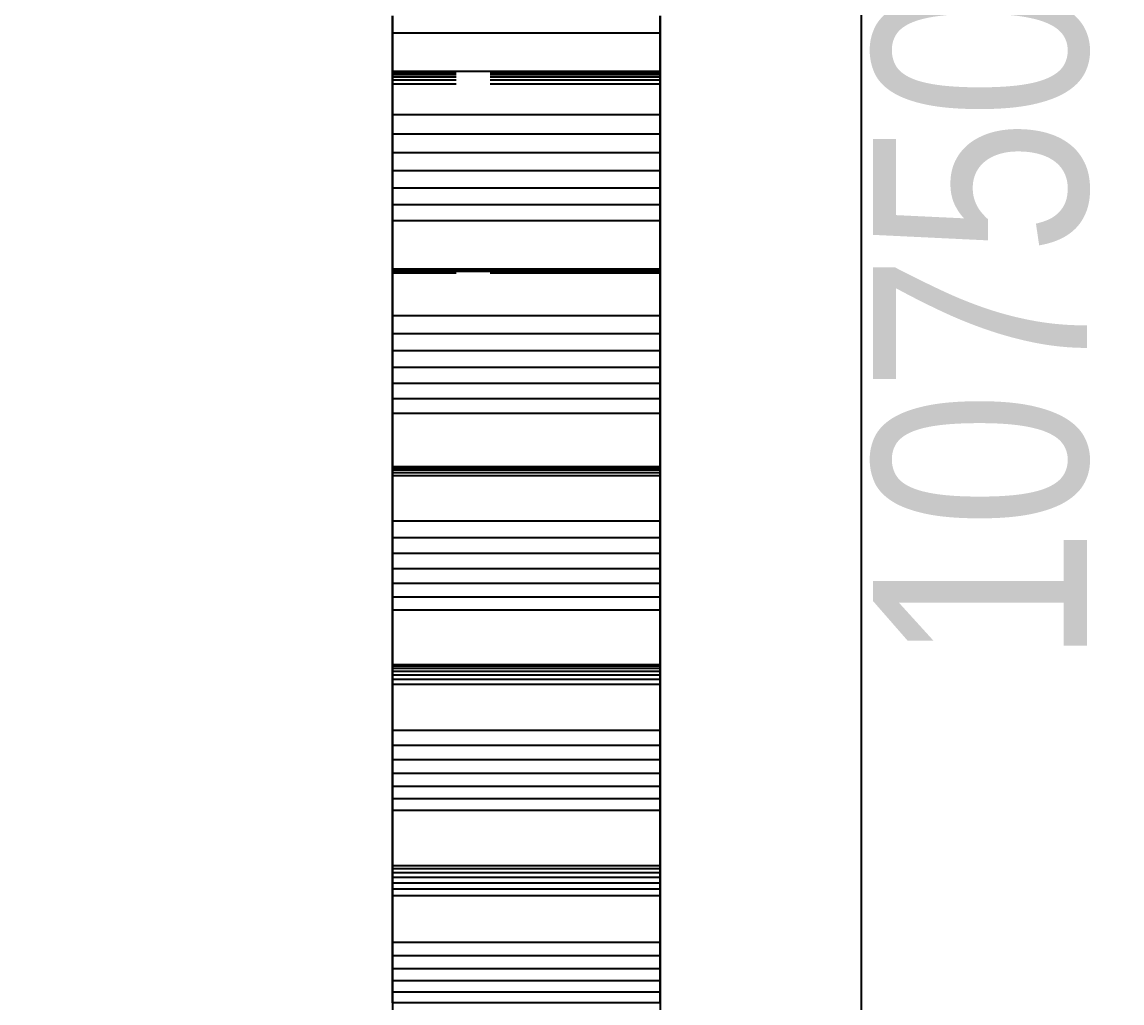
# Model space of a CAD drawing. Header units: millimetres. Extents: x -13 to 272, y -50 to 160.
# Drawn here: x 145.62 to 153.83, y -0.03 to 7.3 of the extents above; entities that cross this region are included whole.
import ezdxf

# ---------------------------------------------------------------- set-up
doc = ezdxf.new("R2010")
doc.units = ezdxf.units.MM
doc.linetypes.add('DASHED', pattern=[1.524, 1.27, -0.254])
for name, color, linetype in [('DIMS', 3, 'CONTINUOUS'), ('HIDDEN', 8, 'DASHED'), ('VISIBLE', 7, 'CONTINUOUS')]:
    doc.layers.add(name, color=color, linetype=linetype)
doc.styles.add('OpenSansCondensed-Light', font='OpenSansCondensed-Light.ttf')
doc.dimstyles.new('EZDXF', dxfattribs={"dimtxt": 0.25, "dimasz": 0.175, "dimexe": 0.375, "dimexo": 0.125, "dimgap": 0.1, "dimtad": 1, "dimlfac": 100, "dimzin": 12, "dimdsep": 46, "dimtxsty": 'OpenSansCondensed-Light', "dimblk": 'ARCHTICK', "dimcen": 2.5, "dimazin": 3, "dimtfac": 0.5, "dimtmove": 2, "dimatfit": 3})

# ---------------------------------------------------------------- blocks, each defined once
blk = doc.blocks.new('_ARCHTICK')
at = {"color": 0, "linetype": 'BYBLOCK', "const_width": 0.15}
blk.add_lwpolyline([(-0.5, -0.5), (0.5, 0.5)], dxfattribs=at)

msp = doc.modelspace()

# ---------------------------------------------------------------- linework, layer by layer
at = {"layer": 'HIDDEN'}
for points in [[(148.385, 7.34294), (148.385, 7.21386)], [(150.385, 7.34294), (150.385, 7.21386)], [(148.385, 7.21386), (148.385, 6.83309)], [(150.385, 7.21386), (148.385, 7.21386)], [(150.385, 7.21386), (150.385, 6.83309)], [(148.385, 6.92588), (148.385, 6.92244)], [(148.385, 6.83309), (148.385, 6.92588)], [(148.385, 6.92244), (148.385, 6.92588)], [(148.385, 6.92588), (148.385, 6.6023)], [(150.385, 6.92588), (148.385, 6.92588)], [(148.385, 6.92244), (148.385, 6.91446)], [(148.385, 6.91446), (148.385, 6.92244)], [(150.385, 6.92244), (148.385, 6.92244)], [(150.385, 6.92244), (148.385, 6.92244)], [(148.385, 6.91446), (148.385, 6.90177)], [(148.385, 6.90177), (148.385, 6.91446)], [(150.385, 6.91446), (148.385, 6.91446)], [(150.385, 6.91446), (148.385, 6.91446)], [(150.385, 6.92588), (150.385, 6.92244)], [(150.385, 6.83309), (150.385, 6.92588)], [(150.385, 6.92244), (150.385, 6.92588)], [(150.385, 6.92588), (150.385, 6.6023)], [(150.385, 6.92244), (150.385, 6.91446)], [(150.385, 6.91446), (150.385, 6.92244)], [(150.385, 6.91446), (150.385, 6.90177)], [(150.385, 6.90177), (150.385, 6.91446)], [(148.385, 6.90177), (148.385, 6.88417)], [(148.385, 6.88417), (148.385, 6.90177)], [(150.385, 6.90177), (148.385, 6.90177)], [(150.385, 6.90177), (148.385, 6.90177)], [(148.385, 6.88417), (148.385, 6.86139)], [(148.385, 6.86139), (148.385, 6.88417)], [(150.385, 6.88417), (148.385, 6.88417)], [(150.385, 6.88417), (148.385, 6.88417)], [(148.385, 6.86139), (148.385, 6.83309)], [(148.385, 6.83309), (148.385, 6.86139)], [(150.385, 6.86139), (148.385, 6.86139)], [(150.385, 6.86139), (148.385, 6.86139)], [(150.385, 6.83309), (148.385, 6.83309)], [(150.385, 6.83309), (148.385, 6.83309)], [(150.385, 6.90177), (150.385, 6.88417)], [(150.385, 6.88417), (150.385, 6.90177)], [(150.385, 6.88417), (150.385, 6.86139)], [(150.385, 6.86139), (150.385, 6.88417)], [(150.385, 6.86139), (150.385, 6.83309)], [(150.385, 6.83309), (150.385, 6.86139)], [(148.385, 6.6023), (148.385, 6.45881)], [(150.385, 6.6023), (148.385, 6.6023)], [(150.385, 6.6023), (150.385, 6.45881)], [(148.385, 6.45881), (148.385, 6.31971)], [(150.385, 6.45881), (148.385, 6.45881)], [(150.385, 6.45881), (150.385, 6.31971)], [(148.385, 6.31971), (148.385, 6.18521)], [(150.385, 6.31971), (148.385, 6.31971)], [(150.385, 6.31971), (150.385, 6.18521)], [(148.385, 6.18521), (148.385, 6.05554)], [(150.385, 6.18521), (148.385, 6.18521)], [(150.385, 6.18521), (150.385, 6.05554)], [(148.385, 6.05554), (148.385, 5.93099)], [(150.385, 6.05554), (148.385, 6.05554)], [(150.385, 6.05554), (150.385, 5.93099)], [(148.385, 5.93099), (148.385, 5.81197)], [(150.385, 5.93099), (148.385, 5.93099)], [(150.385, 5.93099), (150.385, 5.81197)], [(148.385, 5.81197), (148.385, 5.42024)], [(150.385, 5.81197), (148.385, 5.81197)], [(150.385, 5.81197), (150.385, 5.42024)], [(148.385, 5.44965), (148.385, 5.44527)], [(148.385, 5.42024), (148.385, 5.44965)], [(148.385, 5.44527), (148.385, 5.44965)], [(148.385, 5.44965), (148.385, 5.449)], [(150.385, 5.44965), (148.385, 5.44965)], [(148.385, 5.449), (148.385, 5.44352)], [(150.385, 5.449), (148.385, 5.449)], [(148.385, 5.44527), (148.385, 5.43559)], [(148.385, 5.43559), (148.385, 5.44527)], [(150.385, 5.44527), (148.385, 5.44527)], [(150.385, 5.44527), (148.385, 5.44527)], [(148.385, 5.44352), (148.385, 5.4334)], [(150.385, 5.44352), (148.385, 5.44352)], [(148.385, 5.43559), (148.385, 5.42024)], [(148.385, 5.42024), (148.385, 5.43559)], [(150.385, 5.43559), (148.385, 5.43559)], [(150.385, 5.43559), (148.385, 5.43559)], [(148.385, 5.4334), (148.385, 5.10137)], [(150.385, 5.4334), (148.385, 5.4334)], [(150.385, 5.44965), (150.385, 5.44527)], [(150.385, 5.42024), (150.385, 5.44965)], [(150.385, 5.44527), (150.385, 5.44965)], [(150.385, 5.44965), (150.385, 5.449)], [(150.385, 5.449), (150.385, 5.44352)], [(150.385, 5.44527), (150.385, 5.43559)], [(150.385, 5.43559), (150.385, 5.44527)], [(150.385, 5.44352), (150.385, 5.4334)], [(150.385, 5.43559), (150.385, 5.42024)], [(150.385, 5.42024), (150.385, 5.43559)], [(150.385, 5.4334), (150.385, 5.10137)], [(150.385, 5.42024), (148.385, 5.42024)], [(150.385, 5.42024), (148.385, 5.42024)], [(148.385, 5.10137), (148.385, 4.96779)], [(150.385, 5.10137), (148.385, 5.10137)], [(150.385, 5.10137), (150.385, 4.96779)], [(148.385, 4.96779), (148.385, 4.83873)], [(150.385, 4.96779), (148.385, 4.96779)], [(150.385, 4.96779), (150.385, 4.83873)], [(148.385, 4.83873), (148.385, 4.71439)], [(150.385, 4.83873), (148.385, 4.83873)], [(150.385, 4.83873), (150.385, 4.71439)], [(148.385, 4.71439), (148.385, 4.59502)], [(150.385, 4.71439), (148.385, 4.71439)], [(150.385, 4.71439), (150.385, 4.59502)], [(148.385, 4.59502), (148.385, 4.48092)], [(150.385, 4.59502), (148.385, 4.59502)], [(150.385, 4.59502), (150.385, 4.48092)], [(148.385, 4.48092), (148.385, 4.37248)], [(150.385, 4.48092), (148.385, 4.48092)], [(150.385, 4.48092), (150.385, 4.37248)], [(148.385, 4.37248), (148.385, 3.97156)], [(150.385, 4.37248), (148.385, 4.37248)], [(150.385, 4.37248), (150.385, 3.97156)], [(148.385, 3.97388), (148.385, 3.97156)], [(148.385, 3.97156), (148.385, 3.97388)], [(148.385, 3.97156), (148.385, 3.97388)], [(148.385, 3.97388), (148.385, 3.97043)], [(150.385, 3.97388), (148.385, 3.97388)], [(150.385, 3.97156), (148.385, 3.97156)], [(150.385, 3.97156), (148.385, 3.97156)], [(148.385, 3.97043), (148.385, 3.96156)], [(150.385, 3.97043), (148.385, 3.97043)], [(148.385, 3.96156), (148.385, 3.94756)], [(150.385, 3.96156), (148.385, 3.96156)], [(148.385, 3.94756), (148.385, 3.92865)], [(150.385, 3.94756), (148.385, 3.94756)], [(150.385, 3.97388), (150.385, 3.97156)], [(150.385, 3.97156), (150.385, 3.97388)], [(150.385, 3.97156), (150.385, 3.97388)], [(150.385, 3.97388), (150.385, 3.97043)], [(150.385, 3.97043), (150.385, 3.96156)], [(150.385, 3.96156), (150.385, 3.94756)], [(150.385, 3.94756), (150.385, 3.92865)], [(148.385, 3.92865), (148.385, 3.90501)], [(150.385, 3.92865), (148.385, 3.92865)], [(148.385, 3.90501), (148.385, 3.56603)], [(150.385, 3.90501), (148.385, 3.90501)], [(150.385, 3.92865), (150.385, 3.90501)], [(150.385, 3.90501), (150.385, 3.56603)], [(148.385, 3.56603), (148.385, 3.44295)], [(150.385, 3.56603), (148.385, 3.56603)], [(150.385, 3.56603), (150.385, 3.44295)], [(148.385, 3.44295), (148.385, 3.3245)], [(150.385, 3.44295), (148.385, 3.44295)], [(150.385, 3.44295), (150.385, 3.3245)], [(148.385, 3.3245), (148.385, 3.21089)], [(150.385, 3.3245), (148.385, 3.3245)], [(150.385, 3.3245), (150.385, 3.21089)], [(148.385, 3.21089), (148.385, 3.10236)], [(150.385, 3.21089), (148.385, 3.21089)], [(150.385, 3.21089), (150.385, 3.10236)], [(148.385, 3.10236), (148.385, 2.99921)], [(150.385, 3.10236), (148.385, 3.10236)], [(150.385, 3.10236), (150.385, 2.99921)], [(148.385, 2.99921), (148.385, 2.90183)], [(150.385, 2.99921), (148.385, 2.99921)], [(150.385, 2.99921), (150.385, 2.90183)], [(148.385, 2.90183), (148.385, 2.49349)], [(150.385, 2.90183), (148.385, 2.90183)], [(150.385, 2.90183), (150.385, 2.49349)], [(148.385, 2.49349), (148.385, 2.48279)], [(150.385, 2.49349), (148.385, 2.49349)], [(148.385, 2.48279), (148.385, 2.46621)], [(150.385, 2.48279), (148.385, 2.48279)], [(148.385, 2.46621), (148.385, 2.44414)], [(150.385, 2.46621), (148.385, 2.46621)], [(150.385, 2.49349), (150.385, 2.48279)], [(150.385, 2.48279), (150.385, 2.46621)], [(150.385, 2.46621), (150.385, 2.44414)], [(148.385, 2.44414), (148.385, 2.41686)], [(150.385, 2.44414), (148.385, 2.44414)], [(148.385, 2.41686), (148.385, 2.3846)], [(150.385, 2.41686), (148.385, 2.41686)], [(148.385, 2.3846), (148.385, 2.34755)], [(150.385, 2.3846), (148.385, 2.3846)], [(150.385, 2.44414), (150.385, 2.41686)], [(150.385, 2.41686), (150.385, 2.3846)], [(150.385, 2.3846), (150.385, 2.34755)], [(148.385, 2.34755), (148.385, 2.00312)], [(150.385, 2.34755), (148.385, 2.34755)], [(150.385, 2.34755), (150.385, 2.00312)], [(148.385, 2.00312), (148.385, 1.8911)], [(150.385, 2.00312), (148.385, 2.00312)], [(150.385, 2.00312), (150.385, 1.8911)], [(148.385, 1.8911), (148.385, 1.7838)], [(150.385, 1.8911), (148.385, 1.8911)], [(150.385, 1.8911), (150.385, 1.7838)], [(148.385, 1.7838), (148.385, 1.68142)], [(150.385, 1.7838), (148.385, 1.7838)], [(150.385, 1.7838), (150.385, 1.68142)], [(148.385, 1.68142), (148.385, 1.5842)], [(150.385, 1.68142), (148.385, 1.68142)], [(150.385, 1.68142), (150.385, 1.5842)], [(148.385, 1.5842), (148.385, 1.49246)], [(150.385, 1.5842), (148.385, 1.5842)], [(150.385, 1.5842), (150.385, 1.49246)], [(148.385, 1.49246), (148.385, 1.40659)], [(150.385, 1.49246), (148.385, 1.49246)], [(150.385, 1.49246), (150.385, 1.40659)], [(148.385, 1.40659), (148.385, 0.99266)], [(150.385, 1.40659), (148.385, 1.40659)], [(150.385, 1.40659), (150.385, 0.99266)], [(148.385, 0.99266), (148.385, 0.96898)], [(150.385, 0.99266), (148.385, 0.99266)], [(150.385, 0.99266), (150.385, 0.96898)], [(148.385, 0.96898), (148.385, 0.93935)], [(150.385, 0.96898), (148.385, 0.96898)], [(148.385, 0.93935), (148.385, 0.90417)], [(150.385, 0.93935), (148.385, 0.93935)], [(148.385, 0.90417), (148.385, 0.86373)], [(150.385, 0.90417), (148.385, 0.90417)], [(150.385, 0.96898), (150.385, 0.93935)], [(150.385, 0.93935), (150.385, 0.90417)], [(150.385, 0.90417), (150.385, 0.86373)], [(148.385, 0.86373), (148.385, 0.81827)], [(150.385, 0.86373), (148.385, 0.86373)], [(150.385, 0.86373), (150.385, 0.81827)], [(148.385, 0.81827), (148.385, 0.76797)], [(150.385, 0.81827), (148.385, 0.81827)], [(148.385, 0.76797), (148.385, 0.41963)], [(150.385, 0.76797), (148.385, 0.76797)], [(150.385, 0.81827), (150.385, 0.76797)], [(150.385, 0.76797), (150.385, 0.41963)], [(148.385, 0.41963), (148.385, 0.31917)], [(150.385, 0.41963), (148.385, 0.41963)], [(150.385, 0.41963), (150.385, 0.31917)], [(148.385, 0.31917), (148.385, 0.22349)], [(150.385, 0.31917), (148.385, 0.31917)], [(150.385, 0.31917), (150.385, 0.22349)], [(148.385, 0.22349), (148.385, 0.13279)], [(150.385, 0.22349), (148.385, 0.22349)], [(150.385, 0.22349), (150.385, 0.13279)], [(148.385, 0.13279), (148.385, 0.04733)], [(150.385, 0.13279), (148.385, 0.13279)], [(150.385, 0.13279), (150.385, 0.04733)], [(148.385, 0.04733), (148.385, -0.03259)], [(150.385, 0.04733), (148.385, 0.04733)], [(150.385, 0.04733), (150.385, -0.03259)], [(148.385, -0.03259), (148.385, -0.10657)], [(150.385, -0.03259), (148.385, -0.03259)], [(150.385, -0.03259), (150.385, -0.10657)]]:
    msp.add_lwpolyline(points, dxfattribs=at)
at = {"layer": 'VISIBLE'}
for points in [[(148.385, 7.21386), (148.385, 7.34294)], [(150.385, 7.21386), (150.385, 7.34294)], [(148.385, 6.92588), (148.385, 7.21386)], [(150.385, 7.21386), (148.385, 7.21386)], [(150.385, 6.92588), (150.385, 7.21386)], [(148.385, 6.6023), (148.385, 6.92588)], [(150.385, 6.92588), (148.385, 6.92588)], [(150.385, 6.6023), (150.385, 6.92588)], [(148.385, 6.45881), (148.385, 6.6023)], [(150.385, 6.6023), (148.385, 6.6023)], [(150.385, 6.45881), (150.385, 6.6023)], [(148.385, 6.31971), (148.385, 6.45881)], [(150.385, 6.45881), (148.385, 6.45881)], [(150.385, 6.31971), (150.385, 6.45881)], [(148.385, 6.18521), (148.385, 6.31971)], [(150.385, 6.31971), (148.385, 6.31971)], [(150.385, 6.18521), (150.385, 6.31971)], [(148.385, 6.05554), (148.385, 6.18521)], [(150.385, 6.18521), (148.385, 6.18521)], [(150.385, 6.05554), (150.385, 6.18521)], [(148.385, 5.93099), (148.385, 6.05554)], [(150.385, 6.05554), (148.385, 6.05554)], [(150.385, 5.93099), (150.385, 6.05554)], [(148.385, 5.81197), (148.385, 5.93099)], [(150.385, 5.93099), (148.385, 5.93099)], [(150.385, 5.81197), (150.385, 5.93099)], [(148.385, 5.44965), (148.385, 5.81197)], [(150.385, 5.81197), (148.385, 5.81197)], [(150.385, 5.44965), (150.385, 5.81197)], [(148.385, 5.449), (148.385, 5.44965)], [(150.385, 5.44965), (148.385, 5.44965)], [(148.385, 5.44352), (148.385, 5.449)], [(150.385, 5.449), (148.385, 5.449)], [(148.385, 5.4334), (148.385, 5.44352)], [(150.385, 5.44352), (148.385, 5.44352)], [(148.385, 5.10137), (148.385, 5.4334)], [(150.385, 5.4334), (148.385, 5.4334)], [(150.385, 5.449), (150.385, 5.44965)], [(150.385, 5.44352), (150.385, 5.449)], [(150.385, 5.4334), (150.385, 5.44352)], [(150.385, 5.10137), (150.385, 5.4334)], [(148.385, 4.96779), (148.385, 5.10137)], [(150.385, 5.10137), (148.385, 5.10137)], [(150.385, 4.96779), (150.385, 5.10137)], [(148.385, 4.83873), (148.385, 4.96779)], [(150.385, 4.96779), (148.385, 4.96779)], [(150.385, 4.83873), (150.385, 4.96779)], [(148.385, 4.71439), (148.385, 4.83873)], [(150.385, 4.83873), (148.385, 4.83873)], [(150.385, 4.71439), (150.385, 4.83873)], [(148.385, 4.59502), (148.385, 4.71439)], [(150.385, 4.71439), (148.385, 4.71439)], [(150.385, 4.59502), (150.385, 4.71439)], [(148.385, 4.48092), (148.385, 4.59502)], [(150.385, 4.59502), (148.385, 4.59502)], [(150.385, 4.48092), (150.385, 4.59502)], [(148.385, 4.37248), (148.385, 4.48092)], [(150.385, 4.48092), (148.385, 4.48092)], [(150.385, 4.37248), (150.385, 4.48092)], [(148.385, 3.97388), (148.385, 4.37248)], [(150.385, 4.37248), (148.385, 4.37248)], [(150.385, 3.97388), (150.385, 4.37248)], [(148.385, 3.97043), (148.385, 3.97388)], [(150.385, 3.97388), (148.385, 3.97388)], [(148.385, 3.96156), (148.385, 3.97043)], [(150.385, 3.97043), (148.385, 3.97043)], [(148.385, 3.94756), (148.385, 3.96156)], [(150.385, 3.96156), (148.385, 3.96156)], [(148.385, 3.92865), (148.385, 3.94756)], [(150.385, 3.94756), (148.385, 3.94756)], [(150.385, 3.97043), (150.385, 3.97388)], [(150.385, 3.96156), (150.385, 3.97043)], [(150.385, 3.94756), (150.385, 3.96156)], [(150.385, 3.92865), (150.385, 3.94756)], [(148.385, 3.90501), (148.385, 3.92865)], [(150.385, 3.92865), (148.385, 3.92865)], [(148.385, 3.56603), (148.385, 3.90501)], [(150.385, 3.90501), (148.385, 3.90501)], [(150.385, 3.90501), (150.385, 3.92865)], [(150.385, 3.56603), (150.385, 3.90501)], [(148.385, 3.44295), (148.385, 3.56603)], [(150.385, 3.56603), (148.385, 3.56603)], [(150.385, 3.44295), (150.385, 3.56603)], [(148.385, 3.3245), (148.385, 3.44295)], [(150.385, 3.44295), (148.385, 3.44295)], [(150.385, 3.3245), (150.385, 3.44295)], [(148.385, 3.21089), (148.385, 3.3245)], [(150.385, 3.3245), (148.385, 3.3245)], [(150.385, 3.21089), (150.385, 3.3245)], [(148.385, 3.10236), (148.385, 3.21089)], [(150.385, 3.21089), (148.385, 3.21089)], [(150.385, 3.10236), (150.385, 3.21089)], [(148.385, 2.99921), (148.385, 3.10236)], [(150.385, 3.10236), (148.385, 3.10236)], [(150.385, 2.99921), (150.385, 3.10236)], [(148.385, 2.90183), (148.385, 2.99921)], [(150.385, 2.99921), (148.385, 2.99921)], [(150.385, 2.90183), (150.385, 2.99921)], [(148.385, 2.49349), (148.385, 2.90183)], [(150.385, 2.90183), (148.385, 2.90183)], [(150.385, 2.49349), (150.385, 2.90183)], [(148.385, 2.48279), (148.385, 2.49349)], [(150.385, 2.49349), (148.385, 2.49349)], [(148.385, 2.46621), (148.385, 2.48279)], [(150.385, 2.48279), (148.385, 2.48279)], [(148.385, 2.44414), (148.385, 2.46621)], [(150.385, 2.46621), (148.385, 2.46621)], [(150.385, 2.48279), (150.385, 2.49349)], [(150.385, 2.46621), (150.385, 2.48279)], [(150.385, 2.44414), (150.385, 2.46621)], [(148.385, 2.41686), (148.385, 2.44414)], [(150.385, 2.44414), (148.385, 2.44414)], [(148.385, 2.3846), (148.385, 2.41686)], [(150.385, 2.41686), (148.385, 2.41686)], [(148.385, 2.34755), (148.385, 2.3846)], [(150.385, 2.3846), (148.385, 2.3846)], [(150.385, 2.41686), (150.385, 2.44414)], [(150.385, 2.3846), (150.385, 2.41686)], [(150.385, 2.34755), (150.385, 2.3846)], [(148.385, 2.00312), (148.385, 2.34755)], [(150.385, 2.34755), (148.385, 2.34755)], [(150.385, 2.00312), (150.385, 2.34755)], [(148.385, 1.8911), (148.385, 2.00312)], [(150.385, 2.00312), (148.385, 2.00312)], [(150.385, 1.8911), (150.385, 2.00312)], [(148.385, 1.7838), (148.385, 1.8911)], [(150.385, 1.8911), (148.385, 1.8911)], [(150.385, 1.7838), (150.385, 1.8911)], [(148.385, 1.68142), (148.385, 1.7838)], [(150.385, 1.7838), (148.385, 1.7838)], [(150.385, 1.68142), (150.385, 1.7838)], [(148.385, 1.5842), (148.385, 1.68142)], [(150.385, 1.68142), (148.385, 1.68142)], [(150.385, 1.5842), (150.385, 1.68142)], [(148.385, 1.49246), (148.385, 1.5842)], [(150.385, 1.5842), (148.385, 1.5842)], [(150.385, 1.49246), (150.385, 1.5842)], [(148.385, 1.40659), (148.385, 1.49246)], [(150.385, 1.49246), (148.385, 1.49246)], [(150.385, 1.40659), (150.385, 1.49246)], [(148.385, 0.99266), (148.385, 1.40659)], [(150.385, 1.40659), (148.385, 1.40659)], [(150.385, 0.99266), (150.385, 1.40659)], [(148.385, 0.96898), (148.385, 0.99266)], [(150.385, 0.99266), (148.385, 0.99266)], [(150.385, 0.96898), (150.385, 0.99266)], [(148.385, 0.93935), (148.385, 0.96898)], [(150.385, 0.96898), (148.385, 0.96898)], [(148.385, 0.90417), (148.385, 0.93935)], [(150.385, 0.93935), (148.385, 0.93935)], [(148.385, 0.86373), (148.385, 0.90417)], [(150.385, 0.90417), (148.385, 0.90417)], [(150.385, 0.93935), (150.385, 0.96898)], [(150.385, 0.90417), (150.385, 0.93935)], [(150.385, 0.86373), (150.385, 0.90417)], [(148.385, 0.81827), (148.385, 0.86373)], [(150.385, 0.86373), (148.385, 0.86373)], [(150.385, 0.81827), (150.385, 0.86373)], [(148.385, 0.76797), (148.385, 0.81827)], [(150.385, 0.81827), (148.385, 0.81827)], [(148.385, 0.41963), (148.385, 0.76797)], [(150.385, 0.76797), (148.385, 0.76797)], [(150.385, 0.76797), (150.385, 0.81827)], [(150.385, 0.41963), (150.385, 0.76797)], [(148.385, 0.31917), (148.385, 0.41963)], [(150.385, 0.41963), (148.385, 0.41963)], [(150.385, 0.31917), (150.385, 0.41963)], [(148.385, 0.22349), (148.385, 0.31917)], [(150.385, 0.31917), (148.385, 0.31917)], [(150.385, 0.22349), (150.385, 0.31917)], [(148.385, 0.13279), (148.385, 0.22349)], [(150.385, 0.22349), (148.385, 0.22349)], [(150.385, 0.13279), (150.385, 0.22349)], [(148.385, 0.04733), (148.385, 0.13279)], [(150.385, 0.13279), (148.385, 0.13279)], [(150.385, 0.04733), (150.385, 0.13279)], [(148.385, -0.03259), (148.385, 0.04733)], [(150.385, 0.04733), (148.385, 0.04733)], [(150.385, -0.03259), (150.385, 0.04733)], [(150.385, -0.03259), (148.385, -0.03259)]]:
    msp.add_lwpolyline(points, dxfattribs=at)

# ---------------------------------------------------------------- dimensions: what is measured, and where the dimension line sits
at = {"layer": 'DIMS'}
msp.add_linear_dim(base=(151.885, 58.795), p1=(143.885, 58.795), p2=(143.885, -48.705), angle=90, dimstyle='EZDXF', override={"dimtxt": 1.6, "dimasz": 1, "dimexe": 0.6, "dimexo": 0.5, "dimdec": 2}, dxfattribs=at).render()

doc.saveas('drawing.dxf')
